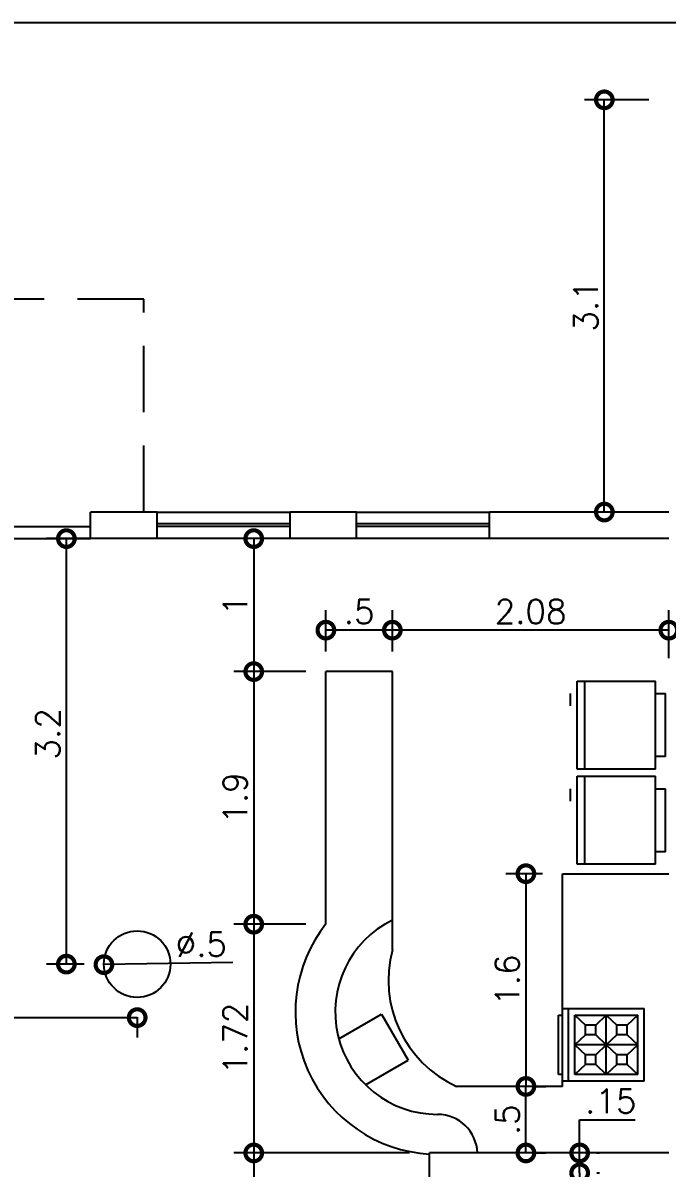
# Model space of a CAD drawing. Extents: x 0 to 62.2, y 0 to 29.7.
# Drawn here: x 9.58 to 14.43, y 21.09 to 29.7 of the extents above; entities that cross this region are included whole.
import ezdxf

# ---------------------------------------------------------------- set-up
doc = ezdxf.new("R2010")
doc.units = 0
doc.header["$LTSCALE"] = 2
doc.header["$MEASUREMENT"] = 0
doc.linetypes.add('HIDDEN', pattern=[0.375, 0.25, -0.125])
doc.layers.get('0').update_dxf_attribs({"linetype": 'CONTINUOUS'})
doc.layers.get('DEFPOINTS').update_dxf_attribs({"linetype": 'CONTINUOUS'})
for name, color, linetype in [('BANCADA', 3, 'CONTINUOUS'), ('DIM100', 1, 'CONTINUOUS'), ('EQUIP', 9, 'CONTINUOUS'), ('JANELAS', 4, 'CONTINUOUS'), ('PAREDE', 7, 'CONTINUOUS'), ('PORTAS', 2, 'CONTINUOUS'), ('PROJ', 6, 'HIDDEN'), ('VP', 1, 'CONTINUOUS')]:
    doc.layers.add(name, color=color, linetype=linetype)
doc.styles.add('CLICKAD', font='romans.shx')
doc.dimstyles.new('CLICKAD', dxfattribs={"dimscale": 0.1, "dimtxt": 1.8, "dimasz": 2.5, "dimexe": 1.5, "dimexo": 1.5, "dimgap": 0.5, "dimtad": 1, "dimzin": 12, "dimtxsty": 'CLICKAD', "dimblk1": 'DOTSMALL', "dimblk2": 'DOTSMALL', "dimsah": 1, "dimcen": 1, "dimclrt": 3, "dimazin": 3, "dimtp": 0.01, "dimtm": 0.02, "dimtfac": 1, "dimtmove": 0, "dimatfit": 3, "dimtolj": 1, "dimtzin": 0})

# ---------------------------------------------------------------- blocks, each defined once
blk = doc.blocks.new('_DOTSMALL')
at = {"color": 0, "linetype": 'BYBLOCK', "ltscale": 0.05, "const_width": 0.5}
blk.add_lwpolyline([(-0.0625, 0, 1), (0.0625, 0, 1)], format="xyb", close=True, dxfattribs=at)
blk = doc.blocks.new('*D88')
at = {"color": 0, "linetype": 'BYBLOCK', "ltscale": 0.05}
for p, q in [((11.2393, 25.8214), (11.1715, 25.8214)), ((11.3215, 25.8214), (11.3215, 24.8214)), ((11.7145, 24.8214), (11.1715, 24.8214))]:
    blk.add_line(p, q, dxfattribs=at)
at = {"layer": 'DEFPOINTS', "color": 0, "linetype": 'BYBLOCK', "ltscale": 0.05}
for p in [(11.3893, 25.8214), (11.3215, 24.8214), (11.8645, 24.8214)]:
    blk.add_point(p, dxfattribs=at)
at = {"color": 0, "linetype": 'BYBLOCK', "ltscale": 0.05, "xscale": 0.25, "yscale": 0.25, "zscale": 0.25}
for p, rotation in [((11.3215, 25.8214), 90), ((11.3215, 24.8214), 270)]:
    blk.add_blockref('_DOTSMALL', p, dxfattribs=dict(at, rotation=rotation))
at = {"color": 3, "linetype": 'BYBLOCK', "ltscale": 0.05, "insert": (11.1815, 25.3214), "char_height": 0.18, "attachment_point": 5, "rotation": 90, "style": 'CLICKAD'}
blk.add_mtext('\\A1;1', dxfattribs=at)
blk = doc.blocks.new('*D185')
at = {"layer": 'DEFPOINTS', "color": 0}
for p in [(11.8645, 22.9214), (11.3215, 21.2014), (12.6445, 21.2014)]:
    blk.add_point(p, dxfattribs=at)
at = {"layer": 'DIM100', "color": 0}
for p, q in [((11.3215, 22.9214), (11.3215, 21.2014)), ((12.4945, 21.2014), (11.1715, 21.2014))]:
    blk.add_line(p, q, dxfattribs=at)
at = {"layer": 'DIM100', "color": 0, "xscale": 0.25, "yscale": 0.25, "zscale": 0.25}
for p, rotation in [((11.3215, 22.9214), 90), ((11.3215, 21.2014), 270)]:
    blk.add_blockref('_DOTSMALL', p, dxfattribs=dict(at, rotation=rotation))
at = {"layer": 'DIM100', "color": 3, "insert": (11.1815, 22.0614), "char_height": 0.18, "attachment_point": 5, "rotation": 90, "style": 'CLICKAD'}
blk.add_mtext('\\A1;1.72', dxfattribs=at)
blk = doc.blocks.new('*D188')
at = {"layer": 'DEFPOINTS', "color": 0}
for p in [(12.6445, 21.2014), (11.3215, 19.1214), (12.6445, 19.1214)]:
    blk.add_point(p, dxfattribs=at)
at = {"layer": 'DIM100', "color": 0}
for p, q in [((11.3215, 21.2014), (11.3215, 19.1214)), ((12.4945, 19.1214), (11.1715, 19.1214))]:
    blk.add_line(p, q, dxfattribs=at)
at = {"layer": 'DIM100', "color": 0, "xscale": 0.25, "yscale": 0.25, "zscale": 0.25}
for p, rotation in [((11.3215, 21.2014), 90), ((11.3215, 19.1214), 270)]:
    blk.add_blockref('_DOTSMALL', p, dxfattribs=dict(at, rotation=rotation))
at = {"layer": 'DIM100', "color": 3, "insert": (11.1815, 20.1614), "char_height": 0.18, "attachment_point": 5, "rotation": 90, "style": 'CLICKAD'}
blk.add_mtext('\\A1;2.08', dxfattribs=at)
blk = doc.blocks.new('*D189')
at = {"layer": 'DEFPOINTS', "color": 0}
for p in [(11.8645, 24.8214), (11.3215, 22.9214), (11.8645, 22.9214)]:
    blk.add_point(p, dxfattribs=at)
at = {"layer": 'DIM100', "color": 0}
for p, q in [((11.3215, 24.8214), (11.3215, 22.9214)), ((11.7145, 22.9214), (11.1715, 22.9214))]:
    blk.add_line(p, q, dxfattribs=at)
at = {"layer": 'DIM100', "color": 0, "xscale": 0.25, "yscale": 0.25, "zscale": 0.25}
for p, rotation in [((11.3215, 24.8214), 90), ((11.3215, 22.9214), 270)]:
    blk.add_blockref('_DOTSMALL', p, dxfattribs=dict(at, rotation=rotation))
at = {"layer": 'DIM100', "color": 3, "insert": (11.1815, 23.8714), "char_height": 0.18, "attachment_point": 5, "rotation": 90, "style": 'CLICKAD'}
blk.add_mtext('\\A1;1.9', dxfattribs=at)
blk = doc.blocks.new('*D86')
at = {"color": 0, "linetype": 'BYBLOCK', "ltscale": 0.05}
for p, q in [((10.5445, 25.8214), (9.7618, 25.8214)), ((9.9118, 22.6214), (9.9118, 25.8214)), ((10.0445, 22.6214), (9.7618, 22.6214))]:
    blk.add_line(p, q, dxfattribs=at)
at = {"layer": 'DEFPOINTS', "color": 0, "linetype": 'BYBLOCK', "ltscale": 0.05}
for p in [(9.9118, 25.8214), (10.6945, 25.8214), (10.1945, 22.6214)]:
    blk.add_point(p, dxfattribs=at)
at = {"color": 0, "linetype": 'BYBLOCK', "ltscale": 0.05, "xscale": 0.25, "yscale": 0.25, "zscale": 0.25}
for p, rotation in [((9.9118, 25.8214), 90), ((9.9118, 22.6214), 270)]:
    blk.add_blockref('_DOTSMALL', p, dxfattribs=dict(at, rotation=rotation))
at = {"color": 3, "linetype": 'BYBLOCK', "ltscale": 0.05, "insert": (9.7718, 24.3532), "char_height": 0.18, "attachment_point": 5, "rotation": 90, "style": 'CLICKAD'}
blk.add_mtext('\\A1;3.2', dxfattribs=at)
blk = doc.blocks.new('*D85')
at = {"color": 0, "linetype": 'BYBLOCK', "ltscale": 0.05}
for p, q in [((5.9445, 22.2578), (5.9445, 22.0691)), ((10.4445, 22.2214), (10.4445, 22.0691)), ((5.9445, 22.2191), (10.4445, 22.2191))]:
    blk.add_line(p, q, dxfattribs=at)
at = {"layer": 'DEFPOINTS', "color": 0, "linetype": 'BYBLOCK', "ltscale": 0.05}
for p in [(5.9445, 22.4078), (10.4445, 22.3714), (10.4445, 22.2191)]:
    blk.add_point(p, dxfattribs=at)
at = {"color": 0, "linetype": 'BYBLOCK', "ltscale": 0.05, "xscale": 0.25, "yscale": 0.25, "zscale": 0.25, "rotation": 180}
blk.add_blockref('_DOTSMALL', (5.9445, 22.2191), dxfattribs=at)
at = {"color": 0, "linetype": 'BYBLOCK', "ltscale": 0.05, "xscale": 0.25, "yscale": 0.25, "zscale": 0.25}
blk.add_blockref('_DOTSMALL', (10.4445, 22.2191), dxfattribs=at)
at = {"color": 3, "linetype": 'BYBLOCK', "ltscale": 0.05, "insert": (8.1945, 22.3591), "char_height": 0.18, "attachment_point": 5, "style": 'CLICKAD'}
blk.add_mtext('\\A1;4.5', dxfattribs=at)
blk = doc.blocks.new('*D138')
at = {"color": 0, "linetype": 'BYBLOCK'}
blk.add_line((11.163, 22.6333), (10.1945, 22.6173), dxfattribs=at)
at = {"layer": 'DEFPOINTS', "color": 0, "linetype": 'BYBLOCK'}
for p in [(10.1945, 22.6173), (10.6945, 22.6255)]:
    blk.add_point(p, dxfattribs=at)
at = {"color": 0, "linetype": 'BYBLOCK', "xscale": 0.25, "yscale": 0.25, "zscale": 0.25, "rotation": 180.9476674719241}
blk.add_blockref('_DOTSMALL', (10.1945, 22.6173), dxfattribs=at)
at = {"color": 3, "linetype": 'BYBLOCK', "insert": (10.9264, 22.7694), "char_height": 0.18, "attachment_point": 5, "rotation": 0.94767, "style": 'CLICKAD'}
blk.add_mtext('\\A1;∅.5', dxfattribs=at)
blk = doc.blocks.new('GELO01P')
for p, q in [((-0.2375, -0.0744), (-0.2375, 0)), ((0.2375, 0), (-0.2375, 0)), ((0.2375, 0), (0.2375, -0.0744)), ((0.3305, -0.0744), (-0.3305, -0.0744)), ((-0.3305, -0.6628), (-0.3305, -0.0744)), ((0.3305, -0.0744), (0.3305, -0.6628)), ((0.3305, -0.607), (-0.3305, -0.607)), ((0.3305, -0.6628), (-0.3305, -0.6628)), ((-0.1445, -0.7128), (-0.2375, -0.7128))]:
    blk.add_line(p, q)
blk = doc.blocks.new('*D76')
at = {"color": 0, "linetype": 'BYBLOCK', "ltscale": 0.05}
for p, q in [((13.7736, 21.0514), (13.7736, 18.3214)), ((13.9027, 21.0514), (13.9236, 21.0514)), ((13.9027, 18.3214), (13.9236, 18.3214))]:
    blk.add_line(p, q, dxfattribs=at)
at = {"layer": 'DEFPOINTS', "color": 0, "linetype": 'BYBLOCK', "ltscale": 0.05}
for p in [(13.7527, 21.0514), (13.7527, 18.3214), (13.7736, 18.3214)]:
    blk.add_point(p, dxfattribs=at)
at = {"color": 0, "linetype": 'BYBLOCK', "ltscale": 0.05, "xscale": 0.25, "yscale": 0.25, "zscale": 0.25}
for p, rotation in [((13.7736, 21.0514), 90), ((13.7736, 18.3214), 270)]:
    blk.add_blockref('_DOTSMALL', p, dxfattribs=dict(at, rotation=rotation))
at = {"color": 3, "linetype": 'BYBLOCK', "ltscale": 0.05, "insert": (13.6336, 19.6864), "char_height": 0.18, "attachment_point": 5, "rotation": 90, "style": 'CLICKAD'}
blk.add_mtext('\\A1;2.73', dxfattribs=at)
blk = doc.blocks.new('*D110')
at = {"color": 0, "linetype": 'BYBLOCK', "ltscale": 0.05}
for p, q in [((13.4945, 23.3014), (13.2194, 23.3014)), ((13.3694, 23.3014), (13.3694, 21.7014)), ((13.4945, 21.7014), (13.2194, 21.7014))]:
    blk.add_line(p, q, dxfattribs=at)
at = {"layer": 'DEFPOINTS', "color": 0, "linetype": 'BYBLOCK', "ltscale": 0.05}
for p in [(13.6445, 23.3014), (13.3694, 21.7014), (13.6445, 21.7014)]:
    blk.add_point(p, dxfattribs=at)
at = {"color": 0, "linetype": 'BYBLOCK', "ltscale": 0.05, "xscale": 0.25, "yscale": 0.25, "zscale": 0.25}
for p, rotation in [((13.3694, 23.3014), 90), ((13.3694, 21.7014), 270)]:
    blk.add_blockref('_DOTSMALL', p, dxfattribs=dict(at, rotation=rotation))
at = {"color": 3, "linetype": 'BYBLOCK', "ltscale": 0.05, "insert": (13.2294, 22.5014), "char_height": 0.18, "attachment_point": 5, "rotation": 90, "style": 'CLICKAD'}
blk.add_mtext('\\A1;1.6', dxfattribs=at)
blk = doc.blocks.new('FOG04P')
for p, q in [((0.2735, 0), (-0.2735, 0)), ((-0.2735, -0.6156), (-0.2735, 0)), ((-0.2235, -0.05), (-0.1485, -0.1291)), ((-0.2235, -0.5216), (-0.2235, -0.05)), ((0.2235, -0.05), (-0.2235, -0.05)), ((-0.075, -0.1291), (0, -0.05)), ((0, -0.05), (0.075, -0.1291)), ((0, -0.05), (0.075, -0.1291)), ((0, -0.05), (0, -0.5216)), ((0.1485, -0.1291), (0.2235, -0.05)), ((0.1485, -0.1291), (0.2235, -0.05)), ((0.2235, -0.05), (0.2235, -0.5216)), ((0.2735, 0), (0.2735, -0.6156)), ((-0.075, -0.1291), (-0.1485, -0.1291)), ((-0.1485, -0.1291), (-0.1485, -0.2067)), ((-0.075, -0.1291), (-0.075, -0.2067)), ((0.1485, -0.1291), (0.075, -0.1291)), ((0.075, -0.1291), (0.075, -0.2067)), ((0.075, -0.1291), (0.075, -0.2067)), ((0.1485, -0.1291), (0.075, -0.1291)), ((0.1485, -0.1291), (0.1485, -0.2067)), ((0.1485, -0.1291), (0.1485, -0.2067)), ((-0.2235, -0.2858), (-0.1485, -0.2067)), ((-0.075, -0.2067), (-0.1485, -0.2067)), ((-0.075, -0.2067), (0, -0.2858)), ((0, -0.2858), (0.075, -0.2067)), ((0, -0.2858), (0.075, -0.2067)), ((0.1485, -0.2067), (0.075, -0.2067)), ((0.1485, -0.2067), (0.075, -0.2067)), ((0.1485, -0.2067), (0.2235, -0.2858)), ((0.1485, -0.2067), (0.2235, -0.2858)), ((-0.2235, -0.2858), (-0.1485, -0.3649)), ((0.2235, -0.2858), (-0.2235, -0.2858)), ((-0.075, -0.3649), (0, -0.2858)), ((0, -0.2858), (0.075, -0.3649)), ((0, -0.2858), (0.075, -0.3649)), ((0.1485, -0.3649), (0.2235, -0.2858)), ((0.1485, -0.3649), (0.2235, -0.2858)), ((-0.1485, -0.3649), (-0.1485, -0.4425)), ((-0.075, -0.3649), (-0.1485, -0.3649)), ((-0.075, -0.3649), (-0.075, -0.4425)), ((0.1485, -0.3649), (0.075, -0.3649)), ((0.075, -0.3649), (0.075, -0.4425)), ((0.1485, -0.3649), (0.075, -0.3649)), ((0.075, -0.3649), (0.075, -0.4425)), ((0.1485, -0.3649), (0.1485, -0.4425)), ((0.1485, -0.3649), (0.1485, -0.4425)), ((-0.2235, -0.5216), (-0.1485, -0.4425)), ((-0.075, -0.4425), (-0.1485, -0.4425)), ((-0.075, -0.4425), (0, -0.5216)), ((0, -0.5216), (0.075, -0.4425)), ((0, -0.5216), (0.075, -0.4425)), ((0.1485, -0.4425), (0.075, -0.4425)), ((0.1485, -0.4425), (0.075, -0.4425)), ((0.1485, -0.4425), (0.2235, -0.5216)), ((0.1485, -0.4425), (0.2235, -0.5216)), ((0.2735, -0.5716), (-0.2735, -0.5716)), ((0.2235, -0.5216), (-0.2235, -0.5216)), ((0.2735, -0.6156), (-0.2735, -0.6156)), ((-0.2235, -0.6456), (-0.2235, -0.6156)), ((0.2235, -0.6456), (-0.2235, -0.6456)), ((0.2235, -0.6156), (0.2235, -0.6456))]:
    blk.add_line(p, q)
blk = doc.blocks.new('*D89')
at = {"color": 0, "linetype": 'BYBLOCK', "ltscale": 0.05}
for p, q in [((13.7736, 21.2014), (13.7736, 21.4514)), ((13.7736, 21.4514), (14.1922, 21.4514)), ((13.7736, 21.0514), (13.7736, 21.2014)), ((13.9027, 21.2014), (13.9236, 21.2014)), ((13.9027, 21.0514), (13.9236, 21.0514))]:
    blk.add_line(p, q, dxfattribs=at)
at = {"layer": 'DEFPOINTS', "color": 0, "linetype": 'BYBLOCK', "ltscale": 0.05}
for p in [(13.7527, 21.2014), (13.7736, 21.2014), (13.7527, 21.0514)]:
    blk.add_point(p, dxfattribs=at)
at = {"color": 0, "linetype": 'BYBLOCK', "ltscale": 0.05, "xscale": 0.25, "yscale": 0.25, "zscale": 0.25}
for p, rotation in [((13.7736, 21.2014), 90), ((13.7736, 21.0514), 270)]:
    blk.add_blockref('_DOTSMALL', p, dxfattribs=dict(at, rotation=rotation))
at = {"color": 3, "linetype": 'BYBLOCK', "ltscale": 0.05, "insert": (14.0079, 21.5914), "char_height": 0.18, "attachment_point": 5, "style": 'CLICKAD'}
blk.add_mtext('\\A1;.15', dxfattribs=at)
blk = doc.blocks.new('*D109')
at = {"color": 0, "linetype": 'BYBLOCK', "ltscale": 0.05}
for p, q in [((13.3694, 21.2014), (13.3694, 21.7014)), ((13.4226, 21.7014), (13.5194, 21.7014)), ((13.4226, 21.2014), (13.5194, 21.2014))]:
    blk.add_line(p, q, dxfattribs=at)
at = {"layer": 'DEFPOINTS', "color": 0, "linetype": 'BYBLOCK', "ltscale": 0.05}
for p in [(13.2726, 21.7014), (13.3694, 21.7014), (13.2726, 21.2014)]:
    blk.add_point(p, dxfattribs=at)
at = {"color": 0, "linetype": 'BYBLOCK', "ltscale": 0.05, "xscale": 0.25, "yscale": 0.25, "zscale": 0.25}
for p, rotation in [((13.3694, 21.7014), 90), ((13.3694, 21.2014), 270)]:
    blk.add_blockref('_DOTSMALL', p, dxfattribs=dict(at, rotation=rotation))
at = {"color": 3, "linetype": 'BYBLOCK', "ltscale": 0.05, "insert": (13.2294, 21.4514), "char_height": 0.18, "attachment_point": 5, "rotation": 90, "style": 'CLICKAD'}
blk.add_mtext('\\A1;.5', dxfattribs=at)
blk = doc.blocks.new('*D116')
at = {"color": 0, "linetype": 'BYBLOCK', "ltscale": 0.05}
for p, q in [((14.2945, 29.1214), (13.8092, 29.1214)), ((13.9592, 26.0214), (13.9592, 29.1214)), ((14.2945, 26.0214), (13.8092, 26.0214))]:
    blk.add_line(p, q, dxfattribs=at)
at = {"layer": 'DEFPOINTS', "color": 0, "linetype": 'BYBLOCK', "ltscale": 0.05}
for p in [(13.9592, 29.1214), (14.4445, 29.1214), (14.4445, 26.0214)]:
    blk.add_point(p, dxfattribs=at)
at = {"color": 0, "linetype": 'BYBLOCK', "ltscale": 0.05, "xscale": 0.25, "yscale": 0.25, "zscale": 0.25}
for p, rotation in [((13.9592, 29.1214), 90), ((13.9592, 26.0214), 270)]:
    blk.add_blockref('_DOTSMALL', p, dxfattribs=dict(at, rotation=rotation))
at = {"color": 3, "linetype": 'BYBLOCK', "ltscale": 0.05, "insert": (13.8192, 27.5714), "char_height": 0.18, "attachment_point": 5, "rotation": 90, "style": 'CLICKAD'}
blk.add_mtext('\\A1;3.1', dxfattribs=at)
blk = doc.blocks.new('*D87')
at = {"color": 0, "linetype": 'BYBLOCK', "ltscale": 0.05}
for p, q in [((12.3645, 24.9714), (12.3645, 25.283)), ((14.4445, 24.9214), (14.4445, 25.283)), ((14.4445, 25.133), (12.3645, 25.133))]:
    blk.add_line(p, q, dxfattribs=at)
at = {"layer": 'DEFPOINTS', "color": 0, "linetype": 'BYBLOCK', "ltscale": 0.05}
for p in [(12.3645, 25.133), (12.3645, 24.8214), (14.4445, 24.7714)]:
    blk.add_point(p, dxfattribs=at)
at = {"color": 0, "linetype": 'BYBLOCK', "ltscale": 0.05, "xscale": 0.25, "yscale": 0.25, "zscale": 0.25, "rotation": 180}
blk.add_blockref('_DOTSMALL', (12.3645, 25.133), dxfattribs=at)
at = {"color": 0, "linetype": 'BYBLOCK', "ltscale": 0.05, "xscale": 0.25, "yscale": 0.25, "zscale": 0.25}
blk.add_blockref('_DOTSMALL', (14.4445, 25.133), dxfattribs=at)
at = {"color": 3, "linetype": 'BYBLOCK', "ltscale": 0.05, "insert": (13.4045, 25.273), "char_height": 0.18, "attachment_point": 5, "style": 'CLICKAD'}
blk.add_mtext('\\A1;2.08', dxfattribs=at)
blk = doc.blocks.new('*D200')
at = {"layer": 'DEFPOINTS', "color": 0}
for p in [(11.8645, 25.133), (11.8645, 24.8214), (12.3645, 24.8214)]:
    blk.add_point(p, dxfattribs=at)
at = {"layer": 'DIM100', "color": 0}
for p, q in [((11.8645, 24.9714), (11.8645, 25.283)), ((12.3645, 25.133), (11.8645, 25.133))]:
    blk.add_line(p, q, dxfattribs=at)
at = {"layer": 'DIM100', "color": 0, "xscale": 0.25, "yscale": 0.25, "zscale": 0.25, "rotation": 180}
blk.add_blockref('_DOTSMALL', (11.8645, 25.133), dxfattribs=at)
at = {"layer": 'DIM100', "color": 0, "xscale": 0.25, "yscale": 0.25, "zscale": 0.25}
blk.add_blockref('_DOTSMALL', (12.3645, 25.133), dxfattribs=at)
at = {"layer": 'DIM100', "color": 3, "insert": (12.1145, 25.273), "char_height": 0.18, "attachment_point": 5, "style": 'CLICKAD'}
blk.add_mtext('\\A1;.5', dxfattribs=at)

msp = doc.modelspace()

# ---------------------------------------------------------------- linework, layer by layer
at = {"layer": 'BANCADA'}
for p, q in [((11.8645, 22.9214), (11.8645, 24.8214)), ((12.3645, 24.8214), (11.8645, 24.8214)), ((12.3645, 22.7292), (12.3645, 24.8214)), ((13.6445, 21.7014), (13.6445, 23.3014)), ((13.6445, 23.3014), (14.4445, 23.3014)), ((11.9614, 22.0598), (12.2822, 22.2451)), ((12.2822, 22.2451), (12.4822, 21.8987)), ((12.1628, 21.7142), (12.4822, 21.8987)), ((13.6445, 21.7014), (12.8479, 21.7014))]:
    msp.add_line(p, q, dxfattribs=at)
for centre, radius, start, end in [((12.7045, 22.2614), 1.07, 141.725, 266.78547), ((12.7045, 22.2614), 0.77, 116.20336, 270), ((13.2145, 22.5014), 0.88, 164.9963, 245.38002), ((12.7045, 21.1914), 0.3, 1.91021, 90)]:
    msp.add_arc(centre, radius, start, end, dxfattribs=at)
at = {"layer": 'JANELAS'}
for p, q in [((10.5945, 26.0214), (11.5945, 26.0214)), ((12.0945, 26.0214), (13.0945, 26.0214)), ((11.5945, 25.9314), (10.5945, 25.9314)), ((13.0945, 25.9314), (12.0945, 25.9314)), ((11.5945, 25.9114), (10.5945, 25.9114)), ((13.0945, 25.9114), (12.0945, 25.9114)), ((11.5945, 25.8214), (10.5945, 25.8214)), ((13.0945, 25.8214), (12.0945, 25.8214))]:
    msp.add_line(p, q, dxfattribs=at)
at = {"layer": 'PAREDE'}
for p, q in [((10.5945, 26.0214), (10.0945, 26.0214)), ((10.0945, 25.8214), (10.0945, 26.0214)), ((10.5945, 25.8214), (10.5945, 26.0214)), ((12.0945, 26.0214), (11.5945, 26.0214)), ((11.5945, 25.8214), (11.5945, 26.0214)), ((12.0945, 25.8214), (12.0945, 26.0214)), ((14.4445, 26.0214), (13.0945, 26.0214)), ((13.0945, 25.8214), (13.0945, 26.0214)), ((10.5945, 25.8214), (10.0945, 25.8214)), ((12.0945, 25.8214), (11.5945, 25.8214)), ((14.4445, 25.8214), (13.0945, 25.8214)), ((12.6445, 19.1214), (12.6445, 21.2014)), ((14.4445, 21.2014), (12.6445, 21.2014))]:
    msp.add_line(p, q, dxfattribs=at)
msp.add_circle((10.4445, 22.6214), 0.25, dxfattribs=at)
at = {"layer": 'PORTAS'}
for p, q in [((8.6695, 25.9114), (10.0945, 25.9114)), ((8.6695, 25.8214), (10.0945, 25.8214))]:
    msp.add_line(p, q, dxfattribs=at)
at = {"layer": 'PROJ'}
msp.add_lwpolyline([(10.4945, 26.0214), (10.4945, 27.6214), (7.3445, 27.6214)], dxfattribs=at)
at = {"layer": 'VP'}
msp.add_lwpolyline([(0, 0), (42, 0), (42, 29.7), (0, 29.7)], close=True, dxfattribs=at)

# ---------------------------------------------------------------- block references
at = {"layer": 'EQUIP', "rotation": 270}
for name, p in [('GELO01P', (14.4186, 24.4193)), ('GELO01P', (14.4186, 23.7034)), ('FOG04P', (14.2601, 22.0149))]:
    msp.add_blockref(name, p, dxfattribs=at)

# ---------------------------------------------------------------- dimensions: what is measured, and where the dimension line sits
at = {"layer": 'DIM100'}
for base, p1, p2, picture, middle in [((13.9592, 29.1214), (14.4445, 26.0214), (14.4445, 29.1214), '*D116', (13.8192, 27.5714)), ((11.3215, 24.8214), (11.3893, 25.8214), (11.8645, 24.8214), '*D88', (11.1815, 25.3214)), ((13.3694, 21.7014), (13.6445, 23.3014), (13.6445, 21.7014), '*D110', (13.2294, 22.5014)), ((13.3694, 21.7014), (13.2726, 21.2014), (13.2726, 21.7014), '*D109', (13.2294, 21.4514)), ((13.7736, 18.3214), (13.7527, 21.0514), (13.7527, 18.3214), '*D76', (13.6336, 19.6864))]:
    dim = msp.add_linear_dim(base=base, p1=p1, p2=p2, angle=90, dimstyle='CLICKAD', dxfattribs=at)
    dim.commit()
    dim.dimension.update_dxf_attribs({"geometry": picture, "text_midpoint": middle})
dim = msp.add_linear_dim(base=(9.9118, 25.8214), p1=(10.1945, 22.6214), p2=(10.6945, 25.8214), angle=90, dimstyle='CLICKAD', dxfattribs=at)
dim.commit()
dim.dimension.update_dxf_attribs({"geometry": '*D86', "text_midpoint": (9.9118, 24.3532), "dimtype": 128})
dim = msp.add_linear_dim(base=(11.8645, 25.133), p1=(12.3645, 24.8214), p2=(11.8645, 24.8214), dimstyle='CLICKAD', override={"dimse1": 1, "dimtmove": 1}, dxfattribs=at)
dim.commit()
dim.dimension.update_dxf_attribs({"geometry": '*D200', "text_midpoint": (12.1145, 25.273)})
for base, p1, p2, picture, middle in [((12.3645, 25.133), (14.4445, 24.7714), (12.3645, 24.8214), '*D87', (13.4045, 25.273)), ((10.4445, 22.2191), (5.9445, 22.4078), (10.4445, 22.3714), '*D85', (8.1945, 22.3591))]:
    dim = msp.add_linear_dim(base=base, p1=p1, p2=p2, dimstyle='CLICKAD', dxfattribs=at)
    dim.commit()
    dim.dimension.update_dxf_attribs({"geometry": picture, "text_midpoint": middle})
for base, p1, p2, override, picture, middle in [((11.3215, 22.9214), (11.8645, 24.8214), (11.8645, 22.9214), {"dimse1": 1, "dimtmove": 1}, '*D189', (11.1815, 23.8714)), ((11.3215, 21.2014), (11.8645, 22.9214), (12.6445, 21.2014), {"dimse1": 1, "dimtmove": 1}, '*D185', (11.1815, 22.0614)), ((13.7736, 21.2014), (13.7527, 21.0514), (13.7527, 21.2014), {"dimtoh": 1}, '*D89', (14.0079, 21.5914)), ((11.3215, 19.1214), (12.6445, 21.2014), (12.6445, 19.1214), {"dimse1": 1, "dimtmove": 1}, '*D188', (11.1815, 20.1614))]:
    dim = msp.add_linear_dim(base=base, p1=p1, p2=p2, angle=90, dimstyle='CLICKAD', override=override, dxfattribs=at)
    dim.commit()
    dim.dimension.update_dxf_attribs({"geometry": picture, "text_midpoint": middle})
dim = msp.add_diameter_dim_2p(p1=(10.6945, 22.6255), p2=(10.1945, 22.6173), dimstyle='CLICKAD', dxfattribs=at)
dim.commit()
dim.dimension.update_dxf_attribs({"geometry": '*D138', "text_midpoint": (10.9287, 22.6294), "dimtype": 131})

doc.saveas('drawing.dxf')
